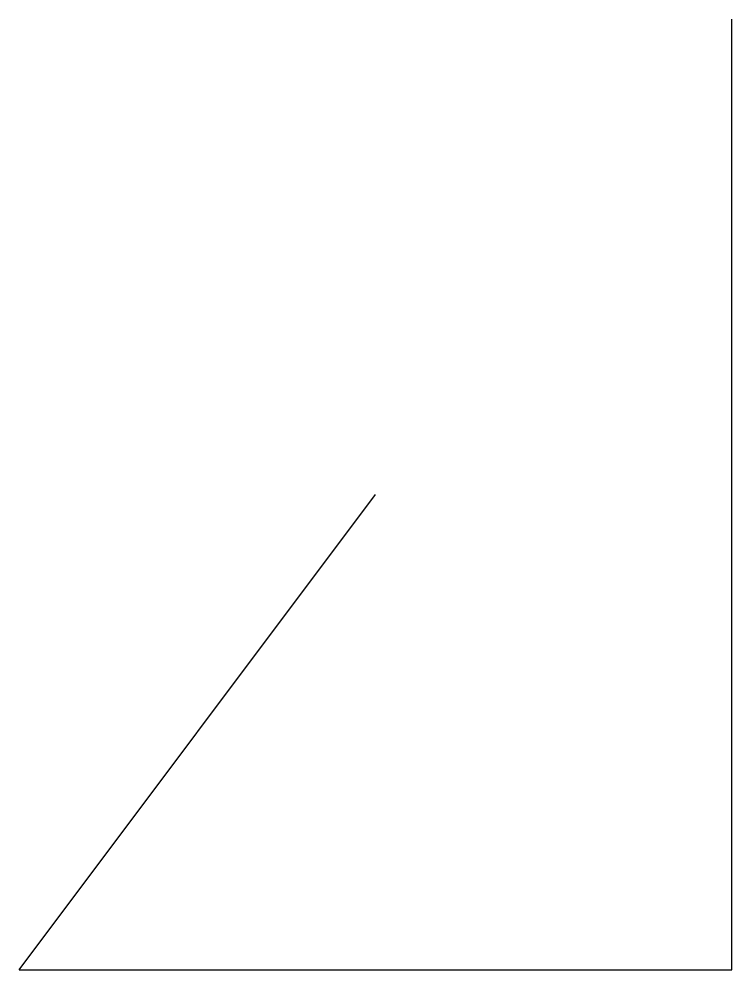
# Model space of a CAD drawing. Header units: metres. Extents: x 0 to 6, y 0 to 8.
import ezdxf

# ---------------------------------------------------------------- set-up
doc = ezdxf.new("R2010")
doc.units = ezdxf.units.M

msp = doc.modelspace()

# ---------------------------------------------------------------- linework, layer by layer
at = {"layer": 'LAY_0725_EXT'}
msp.add_lwpolyline([(0, 0), (6, 0), (6, 8)], dxfattribs=at)
at = {"layer": 'WALL_UNKNOWN_042'}
msp.add_line((0, 0), (3, 4), dxfattribs=at)

doc.saveas('drawing.dxf')
